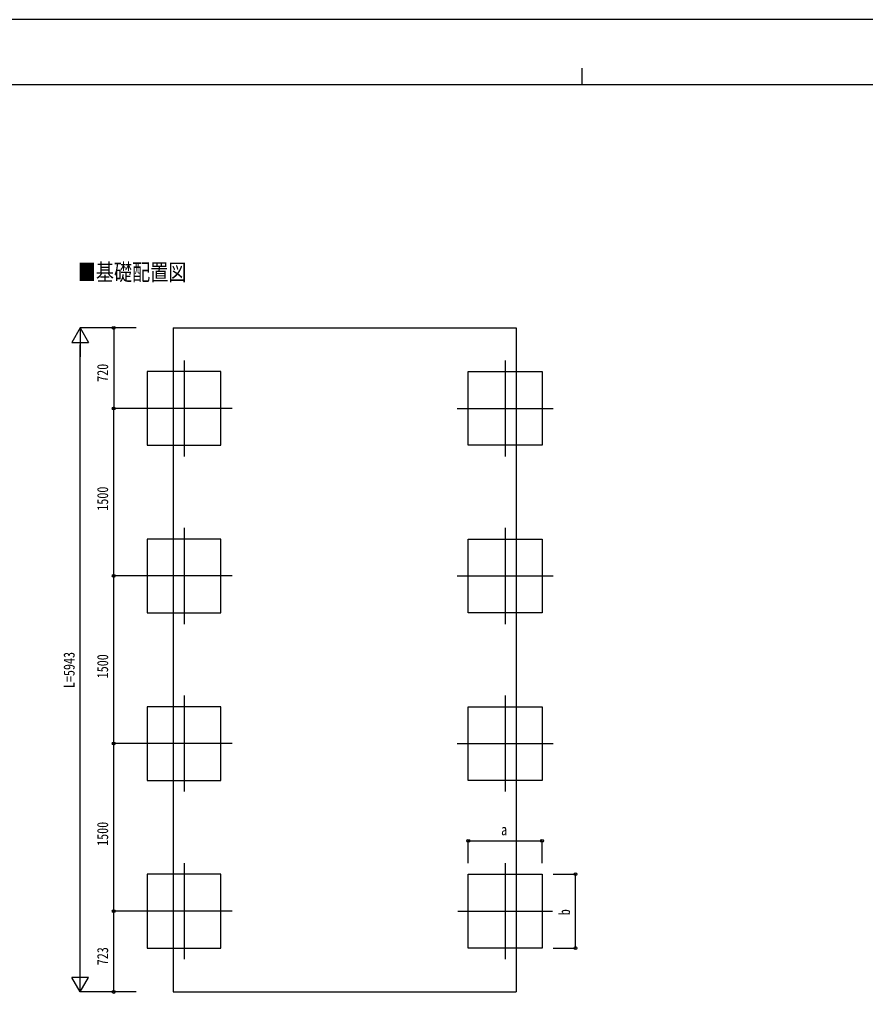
# Model space of a CAD drawing. Units: millimetres, scale not verified. Extents: x -12615 to 12615, y -8910 to 8910.
# Drawn here: x -5046 to 2524, y 149 to 8910 of the extents above; entities that cross this region are included whole.
import ezdxf
from ezdxf.enums import TextEntityAlignment as Align

# ---------------------------------------------------------------- set-up
doc = ezdxf.new("R2010")
doc.units = ezdxf.units.MM
doc.header["$LTSCALE"] = 40
for name, color, linetype in [('0-2_USER1', 3, 'Continuous'), ('0-3_YKK_12', 2, 'Continuous'), ('0-5_YKK_A1', 4, 'Continuous'), ('0-6_YKK_D', 6, 'Continuous'), ('0-7_YKK_ZWAK', 7, 'Continuous')]:
    doc.layers.add(name, color=color, linetype=linetype)
doc.styles.add('ＭＳ ゴシック', font='')
doc.styles.get('ＭＳ ゴシック').set_extended_font_data('MS Gothic')

msp = doc.modelspace()

# ---------------------------------------------------------------- linework, layer by layer
at = {"layer": '0-3_YKK_12'}
for p, q in [((-3573.45, 5860.17), (-3573.45, 5000.17)), ((-700.45, 5860.17), (-700.45, 5000.17)), ((-3143.45, 5430.17), (-4003.45, 5430.17)), ((-1130.45, 5430.17), (-270.45, 5430.17)), ((-3573.45, 4360.17), (-3573.45, 3500.17)), ((-700.45, 4360.17), (-700.45, 3500.17)), ((-3143.45, 3930.17), (-4003.45, 3930.17)), ((-1130.45, 3930.17), (-270.45, 3930.17)), ((-3573.45, 2860.17), (-3573.45, 2000.17)), ((-700.45, 2860.17), (-700.45, 2000.17)), ((-3143.45, 2430.17), (-4003.45, 2430.17)), ((-1130.45, 2430.17), (-270.45, 2430.17)), ((-3573.45, 1360.17), (-3573.45, 500.17)), ((-700.45, 1360.17), (-700.45, 500.17)), ((-3143.45, 930.17), (-4003.45, 930.17)), ((-1124.74, 930.17), (-276.16, 930.17))]:
    msp.add_line(p, q, dxfattribs=at)
at = {"layer": '0-5_YKK_A1'}
for p, q in [((-3671.95, 6150.08), (-3671.95, 207.56)), ((-3671.95, 207.56), (-601.95, 207.56))]:
    msp.add_line(p, q, dxfattribs=at)
msp.add_lwpolyline([(-3671.95, 6150.08), (-601.95, 6150.08), (-601.95, 207.56)], dxfattribs=at)
for points in [[(-3243.45, 5100.17), (-3243.45, 5760.17), (-3903.45, 5760.17), (-3903.45, 5100.17)], [(-1030.45, 5100.17), (-1030.45, 5760.17), (-370.45, 5760.17), (-370.45, 5100.17)], [(-3243.45, 3600.17), (-3243.45, 4260.17), (-3903.45, 4260.17), (-3903.45, 3600.17)], [(-1030.45, 3600.17), (-1030.45, 4260.17), (-370.45, 4260.17), (-370.45, 3600.17)], [(-3243.45, 2100.17), (-3243.45, 2760.17), (-3903.45, 2760.17), (-3903.45, 2100.17)], [(-1030.45, 2100.17), (-1030.45, 2760.17), (-370.45, 2760.17), (-370.45, 2100.17)], [(-3243.45, 600.17), (-3243.45, 1260.17), (-3903.45, 1260.17), (-3903.45, 600.17)], [(-1030.45, 600.17), (-1030.45, 1260.17), (-370.45, 1260.17), (-370.45, 600.17)]]:
    msp.add_lwpolyline(points, close=True, dxfattribs=at)
at = {"layer": '0-6_YKK_D'}
for p, q in [((-4503.45, 6150.08), (-4578.45, 6020.18)), ((-4003.45, 6150.08), (-4504.45, 6150.08)), ((-4503.45, 6150.08), (-4428.45, 6020.18)), ((-4503.45, 6150.08), (-4503.45, 5890.27)), ((-4003.45, 6150.08), (-4204.45, 6150.08)), ((-4203.45, 6150.08), (-4203.45, 5430.17)), ((-4578.45, 6020.18), (-4428.45, 6020.18)), ((-4503.45, 357.56), (-4503.45, 6000.08)), ((-4003.45, 5430.17), (-4204.45, 5430.17)), ((-4004.45, 5430.17), (-4204.45, 5430.17)), ((-4203.45, 3930.17), (-4203.45, 5430.17)), ((-4003.45, 3930.17), (-4204.45, 3930.17)), ((-4005.45, 3930.17), (-4204.45, 3930.17)), ((-4203.45, 2430.17), (-4203.45, 3930.17)), ((-4004.45, 2430.17), (-4204.45, 2430.17)), ((-4004.45, 2430.17), (-4204.45, 2430.17)), ((-4203.45, 930.17), (-4203.45, 2430.17)), ((-1030.45, 1360.17), (-1030.45, 1561.17)), ((-1030.45, 1560.17), (-370.45, 1560.17)), ((-370.45, 1360.17), (-370.45, 1561.17)), ((-270.45, 1260.17), (-69.45, 1260.17)), ((-70.45, 600.17), (-70.45, 1260.17)), ((-4003.45, 930.17), (-4204.45, 930.17)), ((-4003.45, 930.17), (-4204.45, 930.17)), ((-4203.45, 207.56), (-4203.45, 930.17)), ((-270.45, 600.17), (-69.45, 600.17)), ((-4503.45, 207.56), (-4503.45, 467.37)), ((-4503.45, 207.56), (-4578.45, 337.47)), ((-4428.45, 337.47), (-4578.45, 337.47)), ((-4503.45, 207.56), (-4428.45, 337.47)), ((-4003.45, 207.56), (-4504.45, 207.56)), ((-4003.45, 207.56), (-4204.45, 207.56))]:
    msp.add_line(p, q, dxfattribs=at)
for centre in [(-4203.45, 6150.08), (-4203.45, 5430.17), (-4203.45, 5430.17), (-4203.45, 3930.17), (-4203.45, 3930.17), (-4203.45, 2430.17), (-4203.45, 2430.17), (-1030.45, 1560.17), (-370.45, 1560.17), (-70.45, 1260.17), (-4203.45, 930.17), (-4203.45, 930.17), (-70.45, 600.17), (-4203.45, 207.56)]:
    msp.add_circle(centre, 12.75, dxfattribs=at)
at = {"layer": '0-7_YKK_ZWAK'}
for p, q in [((-14.94, 8475), (-14.94, 8325)), ((11685.06, 8325), (-11714.94, 8325))]:
    msp.add_line(p, q, dxfattribs=at)
msp.add_lwpolyline([(-12615, -8910), (12615, -8910), (12615, 8910), (-12615, 8910)], close=True, dxfattribs=at)

# ---------------------------------------------------------------- texts
at = {"layer": '0-2_USER1', "style": 'ＭＳ ゴシック', "width": 0.8}
msp.add_text('■基礎配置図', height=148.5, dxfattribs=at).set_placement((-4525.05, 6530.53), align=Align.BOTTOM_LEFT)
at = {"layer": '0-6_YKK_D', "style": 'ＭＳ ゴシック', "width": 0.8}
for s, p in [('720', (-4223.45, 5667.72)), ('1500', (-4223.45, 4514.57)), ('L=5943', (-4523.45, 2926.82)), ('1500', (-4223.45, 3014.57)), ('1500', (-4223.45, 1514.57)), ('b', (-90.45, 894.17)), ('723', (-4223.45, 446.47))]:
    msp.add_text(s, height=98.97, rotation=90, dxfattribs=at).set_placement(p, align=Align.BOTTOM_LEFT)
msp.add_text('a', height=98.97, dxfattribs=at).set_placement((-736.45, 1580.17), align=Align.BOTTOM_LEFT)

doc.saveas('drawing.dxf')
